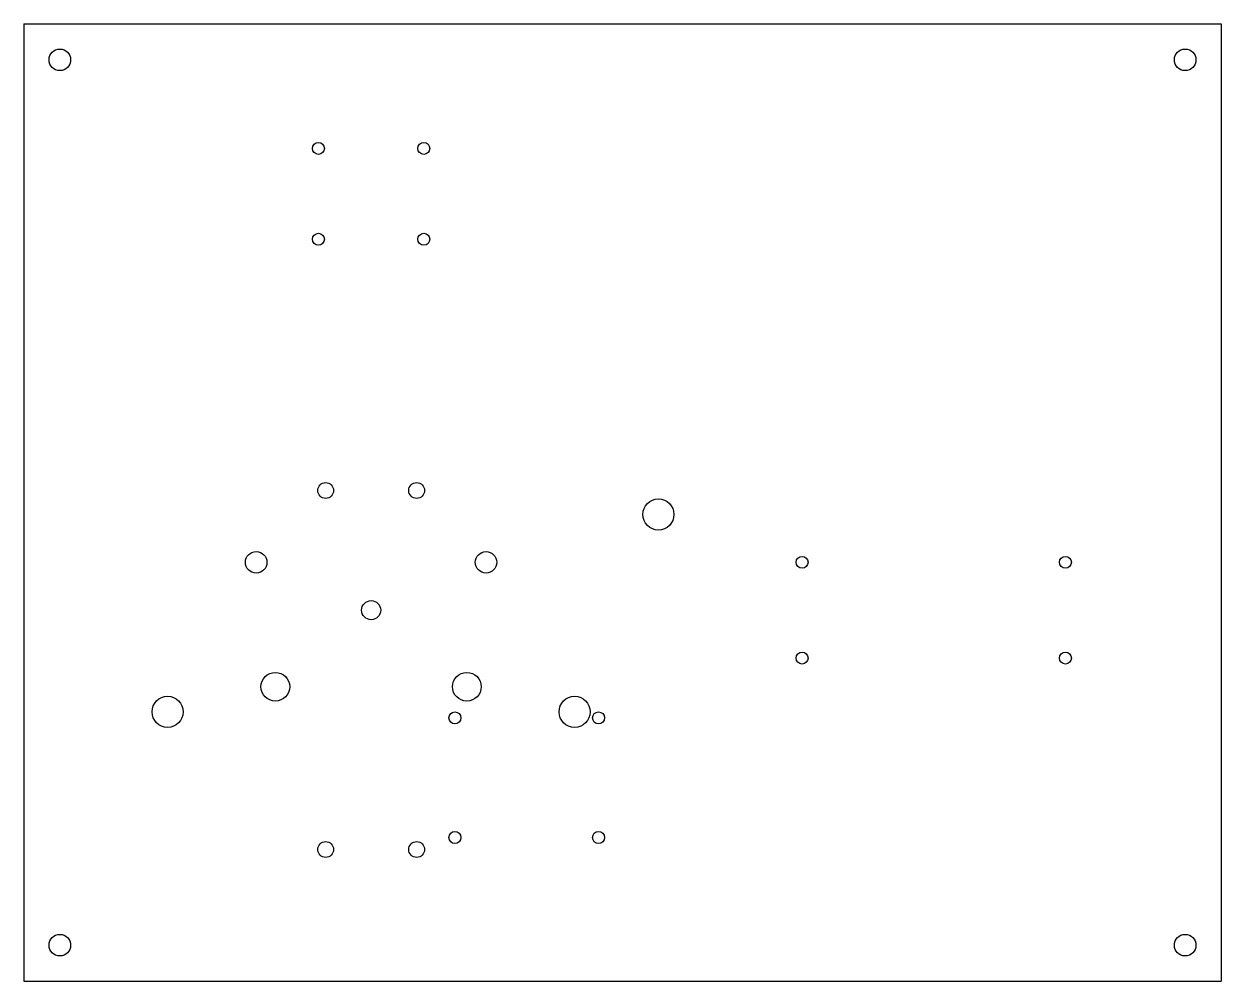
# Model space of a CAD drawing. Header units: millimetres. Extents: x -250 to 250, y -200 to 200.
import ezdxf

# ---------------------------------------------------------------- set-up
doc = ezdxf.new("R2010")
doc.units = ezdxf.units.MM

msp = doc.modelspace()

# ---------------------------------------------------------------- linework, layer by layer
for p, q in [((-250, 200, 7.5), (250, 200, 7.5)), ((-250, 200, 7.5), (-250, -200, 7.5)), ((250, 200, 7.5), (250, -200, 7.5)), ((-250, -200, 7.5), (250, -200, 7.5))]:
    msp.add_line(p, q)
for centre, radius in [((-235, 185, 7.5), 4.5), ((235, 185, 7.5), 4.5), ((-127, 148, 7.5), 2.5), ((-83, 148, 7.5), 2.5), ((-127, 110, 7.5), 2.5), ((-83, 110, 7.5), 2.5), ((-124, 5, 7.5), 3.3), ((-86, 5, 7.5), 3.3), ((15, -5, 7.5), 6.5), ((-153, -25, 7.5), 4.5), ((-57, -25, 7.5), 4.5), ((75, -25, 7.5), 2.5), ((185, -25, 7.5), 2.5), ((-105, -45, 7.5), 4), ((75, -65, 7.5), 2.5), ((185, -65, 7.5), 2.5), ((-145, -77, 7.5), 6), ((-65, -77, 7.5), 6), ((-190, -87.5, 7.5), 6.5), ((-20, -87.5, 7.5), 6.5), ((-70, -90, 7.5), 2.5), ((-10, -90, 7.5), 2.5), ((-70, -140, 7.5), 2.5), ((-10, -140, 7.5), 2.5), ((-124, -145, 7.5), 3.3), ((-86, -145, 7.5), 3.3), ((-235, -185, 7.5), 4.5), ((235, -185, 7.5), 4.5)]:
    msp.add_circle(centre, radius)

doc.saveas('drawing.dxf')
